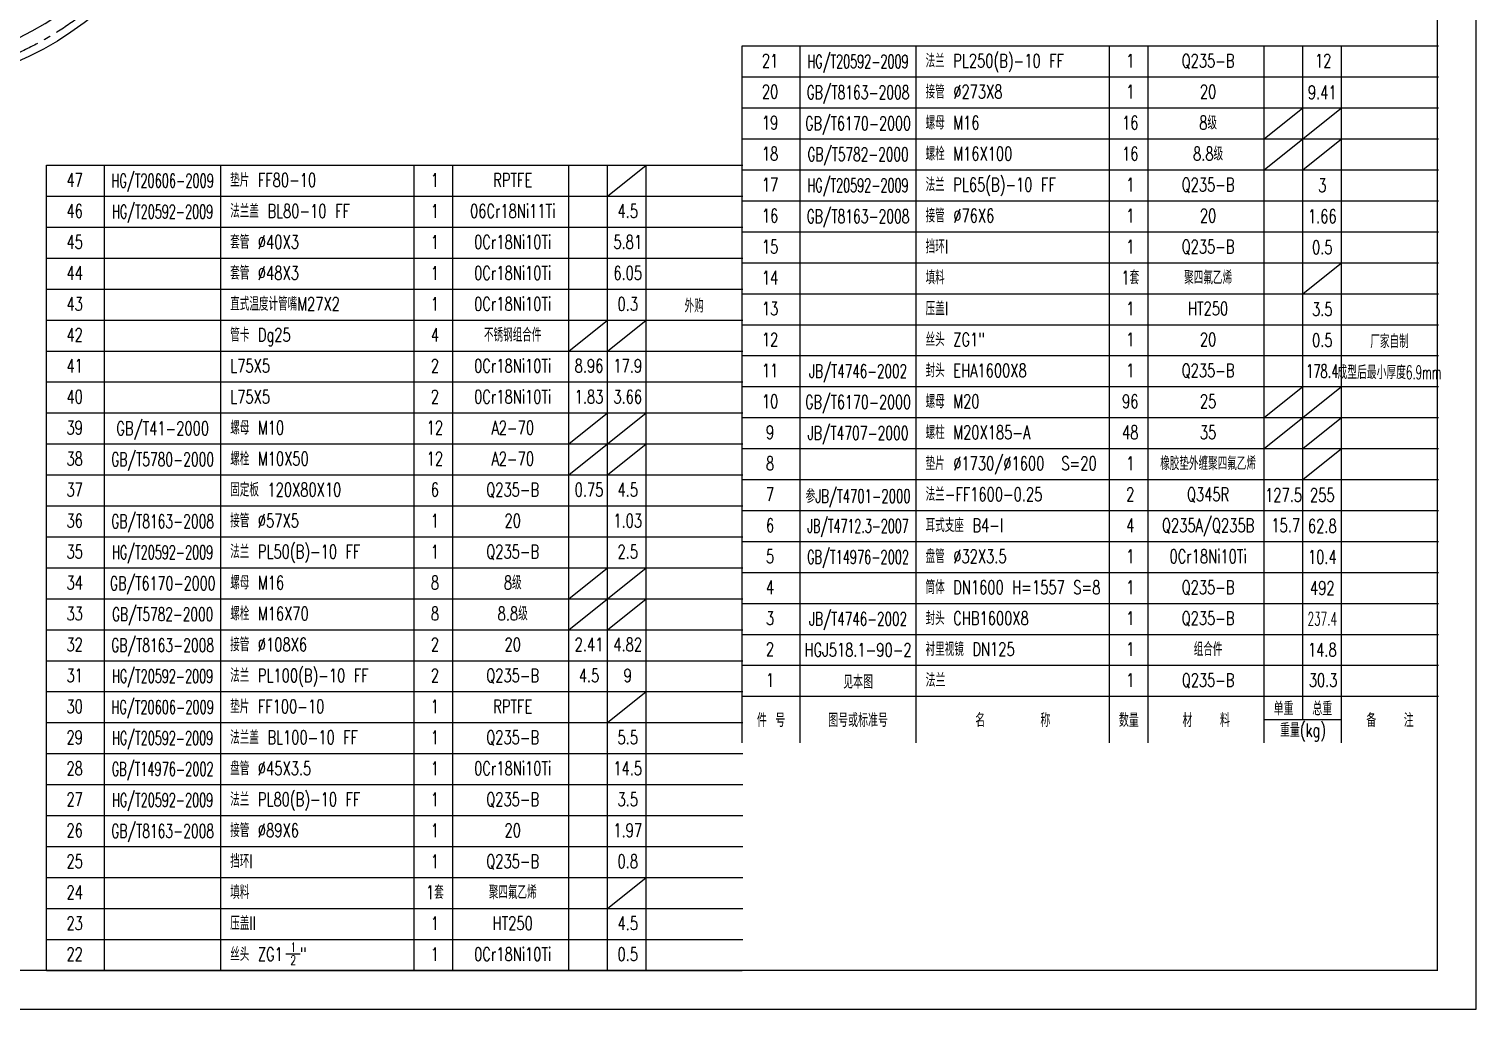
# Model space of a CAD drawing. Header units: millimetres. Extents: x 1968 to 8007, y 3243 to 11653.
# Drawn here: x 4266 to 8007, y 3243 to 5775 of the extents above; entities that cross this region are included whole.
import ezdxf
from ezdxf.enums import TextEntityAlignment as Align

# ---------------------------------------------------------------- set-up
doc = ezdxf.new("R2010")
doc.units = ezdxf.units.MM
doc.linetypes.add('CENTER', pattern=[50.8, 31.75, -6.35, 6.35, -6.35])
for name, color, linetype in [('hgj', 1, 'Continuous'), ('hgjy', 7, 'Continuous'), ('K1', 4, 'Continuous'), ('尺寸线', 4, 'Continuous')]:
    doc.layers.add(name, color=color, linetype=linetype)
doc.styles.add('仿宋1', font='txt.shx', dxfattribs={"width": 0.7, "bigfont": 'hzfs.shx'})
doc.styles.add('汉字仿宋', font='txt.shx', dxfattribs={"width": 0.7071, "bigfont": 'hzfs.shx'})

msp = doc.modelspace()

# ---------------------------------------------------------------- linework, layer by layer
for p, q in [((8007, 3243.2), (8007, 11653.2)), ((7907, 3931.2), (7907, 11403.2)), ((2067, 3243.2), (8007, 3243.2))]:
    msp.add_line(p, q)
at = {"color": 7, "linetype": 'Continuous', "lineweight": -3}
for p, q in [((7459.5, 5491.2), (7559.5, 5571.2)), ((7559.5, 5491.2), (7659.5, 5571.2)), ((7459.5, 5411.2), (7559.5, 5491.2)), ((7559.5, 5411.2), (7659.5, 5491.2)), ((5762, 5343.2), (5862, 5423.2)), ((7559.5, 5091.2), (7659.5, 5171.2)), ((5662, 4943.2), (5762, 5023.2)), ((5762, 4943.2), (5862, 5023.2)), ((7459.5, 4771.2), (7559.5, 4851.2)), ((7559.5, 4771.2), (7659.5, 4851.2)), ((5662, 4703.2), (5762, 4783.2)), ((5762, 4703.2), (5862, 4783.2)), ((7459.5, 4691.2), (7559.5, 4771.2)), ((7559.5, 4691.2), (7659.5, 4771.2)), ((5662, 4623.2), (5762, 4703.2)), ((5762, 4623.2), (5862, 4703.2)), ((7559.5, 4611.2), (7659.5, 4691.2)), ((5662, 4303.2), (5762, 4383.2)), ((5762, 4303.2), (5862, 4383.2)), ((5662, 4223.2), (5762, 4303.2)), ((5762, 4223.2), (5862, 4303.2)), ((5762, 3983.2), (5862, 4063.2)), ((5762, 3503.2), (5862, 3583.2)), ((4930.2, 3386.1), (4967.6, 3386.1)), ((4312, 3343.2), (6109.5, 3343.2))]:
    msp.add_line(p, q, dxfattribs=at)
at = {"color": 1}
msp.add_circle((3891.3, 6483.8), 865, dxfattribs=at)
at = {"color": 7, "linetype": 'CENTER', "lineweight": -3, "ltscale": 3}
msp.add_circle((3891.3, 6483.8), 845, dxfattribs=at)
at = {"color": 1}
msp.add_arc((3891.3, 6483.8), 810, 272.9722, 267.0278, dxfattribs=at)
at = {"layer": 'hgj'}
for p, q in [((6109.5, 3931.2), (6109.5, 5731.2)), ((4312, 3343.2), (4312, 5423.2))]:
    msp.add_line(p, q, dxfattribs=at)
at = {"layer": 'hgjy'}
for p, q in [((6109.5, 5731.2), (7909.5, 5731.2)), ((6109.5, 5651.2), (7909.5, 5651.2)), ((4312, 5343.2), (6112, 5343.2)), ((4312, 5183.2), (6112, 5183.2)), ((4312, 5103.2), (6112, 5103.2)), ((4312, 4943.2), (6112, 4943.2)), ((6109.5, 4051.2), (7909.5, 4051.2)), ((7459.5, 3991.2), (7659.5, 3991.2))]:
    msp.add_line(p, q, dxfattribs=at)
at = {"layer": 'K1', "const_width": 4}
msp.add_lwpolyline([(2167, 3343.2), (2167, 11403.2), (7907, 11403.2), (7907, 3343.2)], close=True, dxfattribs=at)
at = {"layer": '尺寸线', "color": 7}
for p, q in [((6259.5, 3931.2), (6259.5, 5731.2)), ((6559.5, 3931.2), (6559.5, 5731.2)), ((7059.5, 3931.2), (7059.5, 5731.2)), ((7159.5, 3931.2), (7159.5, 5731.2)), ((7459.5, 3931.2), (7459.5, 5731.2)), ((7559.5, 3991.2), (7559.5, 5731.2)), ((7659.5, 3931.2), (7659.5, 5731.2)), ((6109.5, 5571.2), (7909.5, 5571.2)), ((6109.5, 5491.2), (7909.5, 5491.2)), ((4312, 5423.2), (6112, 5423.2)), ((4462, 3343.2), (4462, 5423.2)), ((4762, 3343.2), (4762, 5423.2)), ((5262, 3343.2), (5262, 5423.2)), ((5362, 3343.2), (5362, 5423.2)), ((5662, 3343.2), (5662, 5423.2)), ((5762, 3343.2), (5762, 5423.2)), ((5862, 3343.2), (5862, 5423.2)), ((6109.5, 5411.2), (7909.5, 5411.2)), ((6109.5, 5331.2), (7909.5, 5331.2)), ((4312, 5263.2), (6112, 5263.2)), ((6109.5, 5251.2), (7909.5, 5251.2)), ((6109.5, 5171.2), (7909.5, 5171.2)), ((6109.5, 5091.2), (7909.5, 5091.2)), ((4312, 5023.2), (6112, 5023.2)), ((6109.5, 5011.2), (7909.5, 5011.2)), ((6109.5, 4931.2), (7909.5, 4931.2)), ((4312, 4863.2), (6112, 4863.2)), ((6109.5, 4851.2), (7909.5, 4851.2)), ((4312, 4783.2), (6112, 4783.2)), ((6109.5, 4771.2), (7909.5, 4771.2)), ((4312, 4703.2), (6112, 4703.2)), ((6109.5, 4691.2), (7909.5, 4691.2)), ((4312, 4623.2), (6112, 4623.2)), ((6109.5, 4611.2), (7909.5, 4611.2)), ((4312, 4543.2), (6112, 4543.2)), ((6109.5, 4531.2), (7909.5, 4531.2)), ((4312, 4463.2), (6112, 4463.2)), ((6109.5, 4451.2), (7909.5, 4451.2)), ((4312, 4383.2), (6112, 4383.2)), ((6109.5, 4371.2), (7909.5, 4371.2)), ((4312, 4303.2), (6112, 4303.2)), ((6109.5, 4291.2), (7909.5, 4291.2)), ((4312, 4223.2), (6112, 4223.2)), ((6109.5, 4211.2), (7909.5, 4211.2)), ((4312, 4143.2), (6112, 4143.2)), ((6109.5, 4131.2), (7909.5, 4131.2)), ((4312, 4063.2), (6112, 4063.2)), ((4312, 3983.2), (6112, 3983.2)), ((4312, 3903.2), (6112, 3903.2)), ((4312, 3823.2), (6112, 3823.2)), ((4312, 3743.2), (6112, 3743.2)), ((4312, 3663.2), (6112, 3663.2)), ((4312, 3583.2), (6112, 3583.2)), ((4312, 3503.2), (6112, 3503.2)), ((4312, 3423.2), (6112, 3423.2))]:
    msp.add_line(p, q, dxfattribs=at)

# ---------------------------------------------------------------- texts
for s, height, style, width, p in [('21', 35, '汉字仿宋', 0.7071, (6182, 5692.9)), ('HG/T20592-2009', 35, '汉字仿宋', 0.607018, (6409.5, 5691.2)), ('1', 35, '汉字仿宋', 0.7071, (7113.1, 5692.9)), ('Q235-B', 35, '汉字仿宋', 0.7071, (7314.3, 5692.9)), ('12', 35, '汉字仿宋', 0.7071, (7611.6, 5692.9)), ('20', 35, '汉字仿宋', 0.7071, (6182, 5612.9)), ('GB/T8163-2008', 35, '汉字仿宋', 0.66649, (6409.5, 5611.2)), ('1', 35, '汉字仿宋', 0.7071, (7113.1, 5612.9)), ('20', 35, '汉字仿宋', 0.7071, (7314.3, 5612.9)), ('9.41', 35, '汉字仿宋', 0.7071, (7609.5, 5611.2)), ('19', 35, '汉字仿宋', 0.7071, (6182, 5532.9)), ('GB/T6170-2000', 35, '汉字仿宋', 0.685003, (6409.5, 5531.2)), ('16', 35, '汉字仿宋', 0.7071, (7113.1, 5532.9)), ('8级', 35, '汉字仿宋', 0.7071, (7314.3, 5532.9)), ('18', 35, '汉字仿宋', 0.7071, (6182, 5452.9)), ('GB/T5782-2000', 35, '汉字仿宋', 0.655418, (6409.5, 5451.2)), ('16', 35, '汉字仿宋', 0.7071, (7113.1, 5452.9)), ('8.8级', 35, '汉字仿宋', 0.7071, (7314.3, 5452.9)), ('47', 35, '汉字仿宋', 0.7071, (4384.5, 5384.9)), ('HG/T20606-2009', 35, '汉字仿宋', 0.614582, (4612, 5383.2)), ('1', 35, '汉字仿宋', 0.7071, (5315.6, 5384.9)), ('RPTFE', 35, '汉字仿宋', 0.7071, (5516.8, 5384.9)), ('17', 35, '汉字仿宋', 0.7071, (6182, 5372.9)), ('HG/T20592-2009', 35, '汉字仿宋', 0.607018, (6409.5, 5371.2)), ('1', 35, '汉字仿宋', 0.7071, (7113.1, 5372.9)), ('Q235-B', 35, '汉字仿宋', 0.7071, (7314.3, 5372.9)), ('3', 35, '汉字仿宋', 0.7071, (7609.5, 5371.2)), ('46', 35, '汉字仿宋', 0.7071, (4384.5, 5304.9)), ('HG/T20592-2009', 35, '汉字仿宋', 0.607018, (4612, 5303.2)), ('1', 35, '汉字仿宋', 0.7071, (5315.6, 5304.9)), ('06Cr18Ni11Ti', 35, '汉字仿宋', 0.7071, (5516.8, 5304.9)), ('4.5', 35, '汉字仿宋', 0.7071, (5814.1, 5304.9)), ('GB/T8163-2008', 35, '汉字仿宋', 0.66649, (6409.5, 5291.2)), ('16', 35, '汉字仿宋', 0.7071, (6182, 5292.9)), ('1', 35, '汉字仿宋', 0.7071, (7113.1, 5292.9)), ('20', 35, '汉字仿宋', 0.7071, (7314.3, 5292.9)), ('1.66', 35, '汉字仿宋', 0.7071, (7609.5, 5291.2)), ('45', 35, '汉字仿宋', 0.7071, (4384.5, 5224.9)), ('1', 35, '汉字仿宋', 0.7071, (5315.6, 5224.9)), ('0Cr18Ni10Ti', 35, '汉字仿宋', 0.7071, (5516.8, 5224.9)), ('5.81', 35, '汉字仿宋', 0.7071, (5814.1, 5224.9)), ('15', 35, '汉字仿宋', 0.7071, (6182, 5212.9)), ('1', 35, '汉字仿宋', 0.7071, (7113.1, 5212.9)), ('Q235-B', 35, '汉字仿宋', 0.7071, (7314.3, 5212.9)), ('0.5', 35, '汉字仿宋', 0.7071, (7609.5, 5211.2)), ('44', 35, '汉字仿宋', 0.7071, (4384.5, 5144.9)), ('1', 35, '汉字仿宋', 0.7071, (5315.6, 5144.9)), ('0Cr18Ni10Ti', 35, '汉字仿宋', 0.7071, (5516.8, 5144.9)), ('6.05', 35, '汉字仿宋', 0.7071, (5814.1, 5144.9)), ('14', 35, '汉字仿宋', 0.7071, (6182, 5132.9)), ('1套', 35, '汉字仿宋', 0.7071, (7113.1, 5132.9)), ('聚四氟乙烯', 35, '汉字仿宋', 0.7071, (7314.3, 5132.9)), ('43', 35, '汉字仿宋', 0.7071, (4384.5, 5064.9)), ('1', 35, '汉字仿宋', 0.7071, (5315.6, 5064.9)), ('0Cr18Ni10Ti', 35, '汉字仿宋', 0.7071, (5516.8, 5064.9)), ('0.3', 35, '汉字仿宋', 0.7071, (5814.1, 5064.9)), ('外购', 35, '汉字仿宋', 0.7071, (5985.7, 5060.1)), ('13', 35, '汉字仿宋', 0.7071, (6182, 5052.9)), ('1', 35, '汉字仿宋', 0.7071, (7113.1, 5052.9)), ('HT250', 35, '汉字仿宋', 0.7071, (7314.3, 5052.9)), ('3.5', 35, '汉字仿宋', 0.7071, (7609.5, 5051.2)), ('42', 35, '汉字仿宋', 0.7071, (4384.5, 4984.9)), ('4', 35, '汉字仿宋', 0.7071, (5315.6, 4984.9)), ('不锈钢组合件', 35, '汉字仿宋', 0.7071, (5516.8, 4984.9)), ('12', 35, '汉字仿宋', 0.7071, (6182, 4972.9)), ('1', 35, '汉字仿宋', 0.7071, (7113.1, 4972.9)), ('20', 35, '汉字仿宋', 0.7071, (7314.3, 4972.9)), ('0.5', 35, '汉字仿宋', 0.7071, (7609.5, 4971.2)), ('厂家自制', 35, '汉字仿宋', 0.7071, (7783.2, 4968)), ('41', 35, '汉字仿宋', 0.7071, (4384.5, 4904.9)), ('2', 35, '汉字仿宋', 0.7071, (5315.6, 4904.9)), ('0Cr18Ni10Ti', 35, '汉字仿宋', 0.7071, (5516.8, 4904.9)), ('8.96', 35, '汉字仿宋', 0.7071, (5714.1, 4904.9)), ('17.9', 35, '汉字仿宋', 0.7071, (5814.1, 4904.9)), ('11', 35, '汉字仿宋', 0.7071, (6182, 4892.9)), ('JB/T4746-2002', 35, '汉字仿宋', 0.646823, (6409.5, 4891.2)), ('1', 35, '汉字仿宋', 0.7071, (7113.1, 4892.9)), ('Q235-B', 35, '汉字仿宋', 0.7071, (7314.3, 4892.9)), ('178.4', 35, '汉字仿宋', 0.620677, (7609.5, 4891.2)), ('成型后最小厚度6.9mm', 35, '汉字仿宋', 0.556105, (7783.2, 4888.1)), ('40', 35, '汉字仿宋', 0.7071, (4384.5, 4824.9)), ('2', 35, '汉字仿宋', 0.7071, (5315.6, 4824.9)), ('0Cr18Ni10Ti', 35, '汉字仿宋', 0.7071, (5516.8, 4824.9)), ('1.83', 35, '汉字仿宋', 0.7071, (5714.1, 4824.9)), ('3.66', 35, '汉字仿宋', 0.7071, (5814.1, 4824.9)), ('10', 35, '汉字仿宋', 0.7071, (6182, 4812.9)), ('GB/T6170-2000', 35, '汉字仿宋', 0.685003, (6409.5, 4811.2)), ('96', 35, '汉字仿宋', 0.7071, (7113.1, 4812.9)), ('25', 35, '汉字仿宋', 0.7071, (7314.3, 4812.9)), ('39', 35, '汉字仿宋', 0.7071, (4384.5, 4744.9)), ('GB/T41-2000', 35, '汉字仿宋', 0.7071, (4612, 4743.2)), ('12', 35, '汉字仿宋', 0.7071, (5315.6, 4744.9)), ('A2-70', 35, '汉字仿宋', 0.7071, (5516.8, 4744.9)), ('JB/T4707-2000', 35, '汉字仿宋', 0.66649, (6409.5, 4731.2)), ('9', 35, '汉字仿宋', 0.7071, (6182, 4732.9)), ('48', 35, '汉字仿宋', 0.7071, (7113.1, 4732.9)), ('35', 35, '汉字仿宋', 0.7071, (7314.3, 4732.9)), ('38', 35, '汉字仿宋', 0.7071, (4384.5, 4664.9)), ('GB/T5780-2000', 35, '汉字仿宋', 0.66649, (4612, 4663.2)), ('12', 35, '汉字仿宋', 0.7071, (5315.6, 4664.9)), ('A2-70', 35, '汉字仿宋', 0.7071, (5516.8, 4664.9)), ('8', 35, '汉字仿宋', 0.7071, (6182, 4652.9)), ('1', 35, '汉字仿宋', 0.7071, (7113.1, 4652.9)), ('橡胶垫外缠聚四氟乙烯', 35, '汉字仿宋', 0.7071, (7314.3, 4652.9)), ('37', 35, '汉字仿宋', 0.7071, (4384.5, 4584.9)), ('6', 35, '汉字仿宋', 0.7071, (5315.6, 4584.9)), ('Q235-B', 35, '汉字仿宋', 0.7071, (5516.8, 4584.9)), ('0.75', 35, '汉字仿宋', 0.7071, (5714.1, 4584.9)), ('4.5', 35, '汉字仿宋', 0.7071, (5814.1, 4584.9)), ('7', 35, '汉字仿宋', 0.7071, (6182, 4572.9)), ('参JB/T4701-2000', 35, '汉字仿宋', 0.628671, (6409.5, 4568.3)), ('2', 35, '汉字仿宋', 0.7071, (7113.1, 4572.9)), ('Q345R', 35, '汉字仿宋', 0.7071, (7314.3, 4572.9)), ('127.5', 35, '汉字仿宋', 0.7071, (7509.5, 4571.2)), ('255', 35, '汉字仿宋', 0.7071, (7609.5, 4571.2)), ('GB/T8163-2008', 35, '汉字仿宋', 0.66649, (4612, 4503.2)), ('36', 35, '汉字仿宋', 0.7071, (4384.5, 4504.9)), ('1', 35, '汉字仿宋', 0.7071, (5315.6, 4504.9)), ('20', 35, '汉字仿宋', 0.7071, (5516.8, 4504.9)), ('1.03', 35, '汉字仿宋', 0.7071, (5814.1, 4504.9)), ('6', 35, '汉字仿宋', 0.7071, (6182, 4492.9)), ('JB/T4712.3-2007', 35, '汉字仿宋', 0.599638, (6409.5, 4491.2)), ('4', 35, '汉字仿宋', 0.7071, (7113.1, 4492.9)), ('Q235A/Q235B', 35, '汉字仿宋', 0.7071, (7314.3, 4492.9)), ('15.7', 35, '汉字仿宋', 0.7071, (7514.9, 4492.9)), ('62.8', 35, '汉字仿宋', 0.7071, (7609.5, 4491.2)), ('35', 35, '汉字仿宋', 0.7071, (4384.5, 4424.9)), ('HG/T20592-2009', 35, '汉字仿宋', 0.607018, (4612, 4423.2)), ('1', 35, '汉字仿宋', 0.7071, (5315.6, 4424.9)), ('Q235-B', 35, '汉字仿宋', 0.7071, (5516.8, 4424.9)), ('2.5', 35, '汉字仿宋', 0.7071, (5814.1, 4424.9)), ('5', 35, '汉字仿宋', 0.7071, (6182, 4412.9)), ('GB/T14976-2002', 35, '汉字仿宋', 0.614582, (6409.5, 4411.2)), ('1', 35, '汉字仿宋', 0.7071, (7113.1, 4412.9)), ('0Cr18Ni10Ti', 35, '汉字仿宋', 0.7071, (7314.3, 4412.9)), ('10.4', 35, '汉字仿宋', 0.7071, (7609.5, 4411.2)), ('34', 35, '汉字仿宋', 0.7071, (4384.5, 4344.9)), ('GB/T6170-2000', 35, '汉字仿宋', 0.685003, (4612, 4343.2)), ('8', 35, '汉字仿宋', 0.7071, (5315.6, 4344.9)), ('8级', 35, '汉字仿宋', 0.7071, (5516.8, 4344.9)), ('4', 35, '汉字仿宋', 0.7071, (6182, 4332.9)), ('1', 35, '汉字仿宋', 0.7071, (7113.1, 4332.9)), ('Q235-B', 35, '汉字仿宋', 0.7071, (7314.3, 4332.9)), ('492', 35, '汉字仿宋', 0.7071, (7609.5, 4331.2)), ('33', 35, '汉字仿宋', 0.7071, (4384.5, 4264.9)), ('GB/T5782-2000', 35, '汉字仿宋', 0.655418, (4612, 4263.2)), ('8', 35, '汉字仿宋', 0.7071, (5315.6, 4264.9)), ('8.8级', 35, '汉字仿宋', 0.7071, (5516.8, 4264.9)), ('3', 35, '汉字仿宋', 0.7071, (6182, 4252.9)), ('JB/T4746-2002', 35, '汉字仿宋', 0.646823, (6409.5, 4251.2)), ('1', 35, '汉字仿宋', 0.7071, (7113.1, 4252.9)), ('Q235-B', 35, '汉字仿宋', 0.7071, (7314.3, 4252.9)), ('237.4', 35, '汉字仿宋', 0.570009, (7609.5, 4251.2)), ('32', 35, '汉字仿宋', 0.7071, (4384.5, 4184.9)), ('GB/T8163-2008', 35, '汉字仿宋', 0.66649, (4612, 4183.2)), ('2', 35, '汉字仿宋', 0.7071, (5315.6, 4184.9)), ('20', 35, '汉字仿宋', 0.7071, (5516.8, 4184.9)), ('2.41', 35, '汉字仿宋', 0.7071, (5714.1, 4184.9)), ('4.82', 35, '汉字仿宋', 0.7071, (5814.1, 4184.9)), ('2', 35, '汉字仿宋', 0.7071, (6182, 4172.9)), ('1', 35, '汉字仿宋', 0.7071, (7113.1, 4172.9)), ('组合件', 35, '汉字仿宋', 0.7071, (7314.3, 4172.9)), ('HGJ518.1-90-2', 35, '汉字仿宋', 0.7071, (6409.5, 4171.2)), ('14.8', 35, '汉字仿宋', 0.7071, (7609.5, 4171.2)), ('31', 35, '汉字仿宋', 0.7071, (4384.5, 4104.9)), ('HG/T20592-2009', 35, '汉字仿宋', 0.607018, (4612, 4103.2)), ('2', 35, '汉字仿宋', 0.7071, (5315.6, 4104.9)), ('Q235-B', 35, '汉字仿宋', 0.7071, (5516.8, 4104.9)), ('4.5', 35, '汉字仿宋', 0.7071, (5714.1, 4104.9)), ('9', 35, '汉字仿宋', 0.7071, (5814.1, 4104.9)), ('1', 35, '汉字仿宋', 0.7071, (6182, 4092.9)), ('见本图', 35, '仿宋1', 0.7, (6409.5, 4088.3)), ('1', 35, '仿宋1', 0.7, (7113.1, 4092.9)), ('Q235-B', 35, '仿宋1', 0.7, (7314.3, 4092.9)), ('30.3', 35, '仿宋1', 0.7, (7611.6, 4092.9)), ('30', 35, '汉字仿宋', 0.7071, (4384.5, 4024.9)), ('HG/T20606-2009', 35, '汉字仿宋', 0.614582, (4612, 4023.2)), ('1', 35, '汉字仿宋', 0.7071, (5315.6, 4024.9)), ('RPTFE', 35, '汉字仿宋', 0.7071, (5516.8, 4024.9)), ('HG/T20592-2009', 35, '汉字仿宋', 0.607018, (4612, 3943.2)), ('29', 35, '汉字仿宋', 0.7071, (4384.5, 3944.9)), ('1', 35, '汉字仿宋', 0.7071, (5315.6, 3944.9)), ('Q235-B', 35, '汉字仿宋', 0.7071, (5516.8, 3944.9)), ('5.5', 35, '汉字仿宋', 0.7071, (5814.1, 3944.9)), ('28', 35, '汉字仿宋', 0.7071, (4384.5, 3864.9)), ('GB/T14976-2002', 35, '汉字仿宋', 0.614582, (4612, 3863.2)), ('1', 35, '汉字仿宋', 0.7071, (5315.6, 3864.9)), ('0Cr18Ni10Ti', 35, '汉字仿宋', 0.7071, (5516.8, 3864.9)), ('14.5', 35, '汉字仿宋', 0.7071, (5814.1, 3864.9)), ('27', 35, '汉字仿宋', 0.7071, (4384.5, 3784.9)), ('HG/T20592-2009', 35, '汉字仿宋', 0.607018, (4612, 3783.2)), ('1', 35, '汉字仿宋', 0.7071, (5315.6, 3784.9)), ('Q235-B', 35, '汉字仿宋', 0.7071, (5516.8, 3784.9)), ('3.5', 35, '汉字仿宋', 0.7071, (5814.1, 3784.9)), ('26', 35, '汉字仿宋', 0.7071, (4384.5, 3704.9)), ('GB/T8163-2008', 35, '汉字仿宋', 0.66649, (4612, 3703.2)), ('1', 35, '汉字仿宋', 0.7071, (5315.6, 3704.9)), ('20', 35, '汉字仿宋', 0.7071, (5516.8, 3704.9)), ('1.97', 35, '汉字仿宋', 0.7071, (5814.1, 3704.9)), ('25', 35, '汉字仿宋', 0.7071, (4384.5, 3624.9)), ('1', 35, '汉字仿宋', 0.7071, (5315.6, 3624.9)), ('Q235-B', 35, '汉字仿宋', 0.7071, (5516.8, 3624.9)), ('0.8', 35, '汉字仿宋', 0.7071, (5814.1, 3624.9)), ('24', 35, '汉字仿宋', 0.7071, (4384.5, 3544.9)), ('1套', 35, '汉字仿宋', 0.7071, (5315.6, 3544.9)), ('聚四氟乙烯', 35, '汉字仿宋', 0.7071, (5516.8, 3544.9)), ('23', 35, '汉字仿宋', 0.7071, (4384.5, 3464.9)), ('1', 35, '汉字仿宋', 0.7071, (5315.6, 3464.9)), ('HT250', 35, '汉字仿宋', 0.7071, (5516.8, 3464.9)), ('4.5', 35, '汉字仿宋', 0.7071, (5814.1, 3464.9)), ('1', 24.5, '汉字仿宋', 0.7071, (4949.5, 3402.9)), ('0Cr18Ni10Ti', 35, '汉字仿宋', 0.7071, (5516.8, 3384.9)), ('22', 35, '汉字仿宋', 0.7071, (4384.5, 3384.9)), ('2', 24.5, '汉字仿宋', 0.7071, (4949.5, 3369.3)), ('1', 35, '汉字仿宋', 0.7071, (5315.6, 3384.9)), ('0.5', 35, '汉字仿宋', 0.7071, (5814.1, 3384.9))]:
    msp.add_text(s, height=height, dxfattribs=dict(at, style=style, width=width)).set_placement(p, align=Align.MIDDLE_CENTER)
for s, style, width, p in [('法兰 PL250(B)-10 FF', '汉字仿宋', 0.7071, (6584, 5692.9)), ('接管 %%C273X8', '汉字仿宋', 0.7071, (6584, 5612.9)), ('螺母 M16', '汉字仿宋', 0.7071, (6584, 5532.9)), ('螺栓 M16X100', '汉字仿宋', 0.7071, (6584, 5452.9)), ('垫片 FF80-10', '汉字仿宋', 0.7071, (4786.5, 5384.9)), ('法兰 PL65(B)-10 FF', '汉字仿宋', 0.7071, (6584, 5372.9)), ('法兰盖 BL80-10 FF', '汉字仿宋', 0.7071, (4786.5, 5304.9)), ('接管 %%C76X6', '汉字仿宋', 0.7071, (6584, 5292.9)), ('套管 %%C40X3', '汉字仿宋', 0.7071, (4786.5, 5224.9)), ('挡环I', '汉字仿宋', 0.7071, (6584, 5212.9)), ('套管 %%C48X3', '汉字仿宋', 0.7071, (4786.5, 5144.9)), ('填料', '汉字仿宋', 0.7071, (6584, 5132.9)), ('直式温度计管嘴M27X2', '汉字仿宋', 0.7071, (4786.5, 5064.9)), ('压盖I', '汉字仿宋', 0.7071, (6584, 5052.9)), ('管卡 Dg25', '汉字仿宋', 0.7071, (4786.5, 4984.9)), ('丝头 ZG1"', '汉字仿宋', 0.7071, (6584, 4972.9)), ('L75X5', '汉字仿宋', 0.7071, (4786.5, 4904.9)), ('封头 EHA1600X8', '汉字仿宋', 0.7071, (6584, 4892.9)), ('L75X5', '汉字仿宋', 0.7071, (4786.5, 4824.9)), ('螺母 M20', '汉字仿宋', 0.7071, (6584, 4812.9)), ('螺母 M10', '汉字仿宋', 0.7071, (4786.5, 4744.9)), ('螺柱 M20X185-A', '汉字仿宋', 0.7071, (6584, 4732.9)), ('螺栓 M10X50', '汉字仿宋', 0.7071, (4786.5, 4664.9)), ('垫片 %%C1730/%%C1600  S=20', '汉字仿宋', 0.7071, (6584, 4652.9)), ('固定板 120X80X10', '汉字仿宋', 0.7071, (4786.5, 4584.9)), ('法兰-FF1600-0.25', '汉字仿宋', 0.7071, (6584, 4572.9)), ('接管 %%C57X5', '汉字仿宋', 0.7071, (4786.5, 4504.9)), ('耳式支座 B4-I', '汉字仿宋', 0.7071, (6584, 4492.9)), ('法兰 PL50(B)-10 FF', '汉字仿宋', 0.7071, (4786.5, 4424.9)), ('盘管 %%C32X3.5', '汉字仿宋', 0.7071, (6584, 4412.9)), ('螺母 M16', '汉字仿宋', 0.7071, (4786.5, 4344.9)), ('筒体 DN1600 H=1557 S=8', '汉字仿宋', 0.7071, (6584, 4332.9)), ('螺栓 M16X70', '汉字仿宋', 0.7071, (4786.5, 4264.9)), ('封头 CHB1600X8', '汉字仿宋', 0.7071, (6584, 4252.9)), ('接管 %%C108X6', '汉字仿宋', 0.7071, (4786.5, 4184.9)), ('衬里视镜 DN125', '汉字仿宋', 0.7071, (6584, 4172.9)), ('法兰 PL100(B)-10 FF', '汉字仿宋', 0.7071, (4786.5, 4104.9)), ('法兰', '仿宋1', 0.7, (6584, 4092.9)), ('垫片 FF100-10', '汉字仿宋', 0.7071, (4786.5, 4024.9)), ('法兰盖 BL100-10 FF', '汉字仿宋', 0.7071, (4786.5, 3944.9)), ('盘管 %%C45X3.5', '汉字仿宋', 0.7071, (4786.5, 3864.9)), ('法兰 PL80(B)-10 FF', '汉字仿宋', 0.7071, (4786.5, 3784.9)), ('接管 %%C89X6', '汉字仿宋', 0.7071, (4786.5, 3704.9)), ('挡环I', '汉字仿宋', 0.7071, (4786.5, 3624.9)), ('填料', '汉字仿宋', 0.7071, (4786.5, 3544.9)), ('压盖II', '汉字仿宋', 0.7071, (4786.5, 3464.9)), ('丝头 ZG1  "', '汉字仿宋', 0.7071, (4786.5, 3384.9))]:
    msp.add_text(s, height=35, dxfattribs=dict(at, style=style, width=width)).set_placement(p, align=Align.MIDDLE_LEFT)
at = {"layer": '尺寸线', "color": 7, "style": '仿宋1', "width": 0.7}
for s, p in [('单重', (7509.5, 4021.2)), ('总重', (7609.5, 4021.2)), ('件 号', (6184.5, 3991.2)), ('图号或标准号', (6409.5, 3991.2)), ('名      称', (6809.5, 3991.2)), ('数量', (7109.5, 3991.2)), ('材   料', (7309.5, 3991.2)), ('备   注', (7784.5, 3991.2)), ('重量(kg)', (7559.5, 3961.2))]:
    msp.add_text(s, height=35, dxfattribs=at).set_placement(p, align=Align.MIDDLE)

doc.saveas('drawing.dxf')
